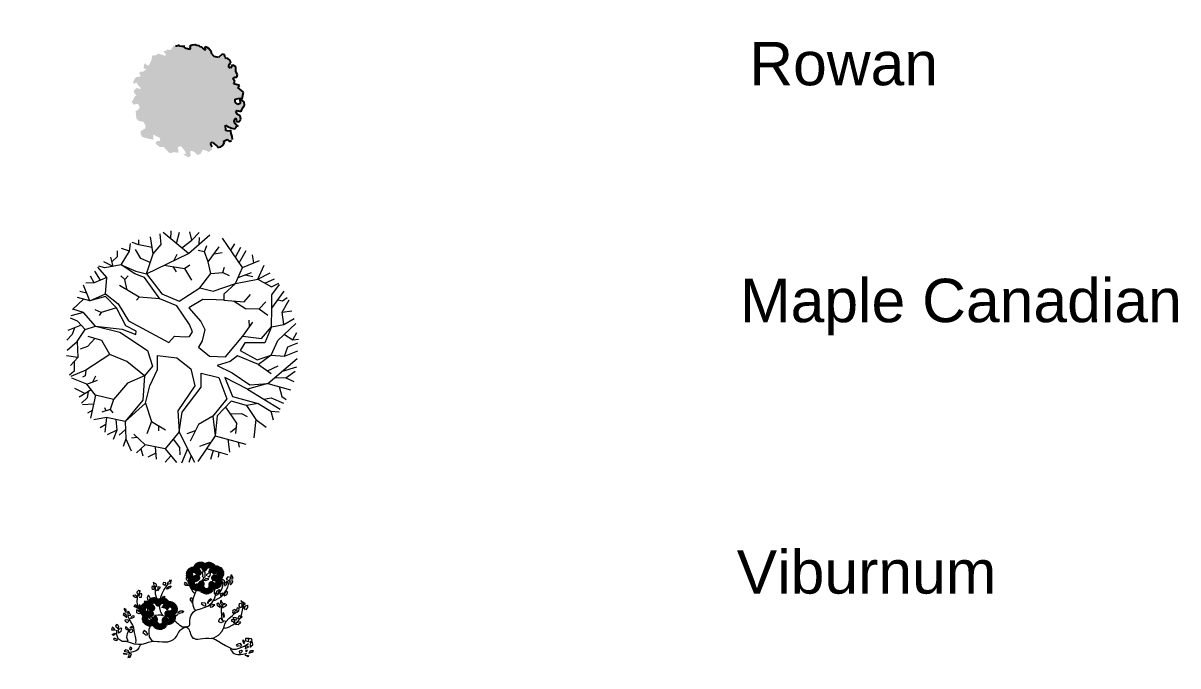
# Model space of a CAD drawing. Header units: millimetres. Extents: x 5637 to 6048, y 3385 to 3927.
# Drawn here: x 5947.8 to 5982.37, y 3822.4 to 3841.64 of the extents above; entities that cross this region are included whole.
import ezdxf
from ezdxf.enums import TextEntityAlignment as Align

# ---------------------------------------------------------------- set-up
doc = ezdxf.new("R2010")
doc.units = ezdxf.units.MM
doc.layers.add('legend', color=7, linetype='Continuous', lineweight=13)
doc.layers.add('trees new', color=7, linetype='Continuous', lineweight=20)
doc.layers.add('plants1', color=7, linetype='Continuous', true_color=0x89ee5d)
doc.styles.get("Standard").update_dxf_attribs({"font": 'arial.ttf'})

# ---------------------------------------------------------------- blocks, each defined once
blk = doc.blocks.new('695')
at = {"layer": 'plants1'}
h = blk.add_hatch(color=256, dxfattribs=at)
h.set_gradient(color1=(75, 160, 114), color2=(211, 49, 119), rotation=225, name='INVHEMISPHERICAL')
h.paths.add_polyline_path([(2594.806, 4785.635), (2594.839, 4785.591), (2594.883, 4785.547), (2594.949, 4785.569), (2594.96, 4785.668), (2594.894, 4785.745), (2594.806, 4785.745), (2594.718, 4785.8), (2594.751, 4785.855), (2594.85, 4785.877), (2594.861, 4785.932), (2594.85, 4786.02), (2594.861, 4786.097), (2594.806, 4786.174), (2594.729, 4786.185), (2594.652, 4786.185), (2594.729, 4786.075), (2594.674, 4786.02), (2594.575, 4786.042), (2594.531, 4786.119), (2594.641, 4786.218), (2594.707, 4786.229), (2594.651, 4786.419), (2594.435, 4786.463), (2594.457, 4786.54), (2594.282, 4786.513), (2594.271, 4786.59), (2594.19, 4786.625), (2594.212, 4786.702), (2594.267, 4786.724), (2594.256, 4786.801), (2594.157, 4786.867), (2594.124, 4786.933), (2594.091, 4786.988), (2593.992, 4786.988), (2593.981, 4786.966), (2593.97, 4786.878), (2593.915, 4786.878), (2593.904, 4786.9), (2593.882, 4786.966), (2593.915, 4787.01), (2593.86, 4787.076), (2593.761, 4787.098), (2593.728, 4787.076), (2593.684, 4787.087), (2593.629, 4787.142), (2593.552, 4787.131), (2593.508, 4786.988), (2593.376, 4786.955), (2593.266, 4786.999), (2593.244, 4787.032), (2593.124, 4787.098), (2593.069, 4787.098), (2593.003, 4787.087), (2593.003, 4787.076), (2593.047, 4787.01), (2593.058, 4786.999), (2592.959, 4787.021), (2592.926, 4787.032), (2592.871, 4787.021), (2592.816, 4787.032), (2592.794, 4787.01), (2592.739, 4786.999), (2592.717, 4786.999), (2592.706, 4786.999), (2592.64, 4786.955), (2592.618, 4786.933), (2592.585, 4786.878), (2592.64, 4786.834), (2592.64, 4786.801), (2592.53, 4786.779), (2592.453, 4786.79), (2592.464, 4786.812), (2592.387, 4786.768), (2592.31, 4786.746), (2592.277, 4786.768), (2592.277, 4786.735), (2592.233, 4786.702), (2592.211, 4786.691), (2592.145, 4786.658), (2592.145, 4786.603), (2592.145, 4786.559), (2592.134, 4786.526), (2592.101, 4786.504), (2592.046, 4786.493), (2592.002, 4786.416), (2591.958, 4786.383), (2592.057, 4786.35), (2592.079, 4786.328), (2592.068, 4786.284), (2592.013, 4786.284), (2591.947, 4786.273), (2591.837, 4786.24), (2591.837, 4786.229), (2591.826, 4786.174), (2591.738, 4786.13), (2591.727, 4786.108), (2591.76, 4786.009), (2591.771, 4785.943), (2591.771, 4785.811), (2591.771, 4785.8), (2591.705, 4785.789), (2591.639, 4785.822), (2591.639, 4785.756), (2591.65, 4785.723), (2591.672, 4785.657), (2591.76, 4785.679), (2591.727, 4785.591), (2591.683, 4785.547), (2591.639, 4785.536), (2591.628, 4785.481), (2591.65, 4785.437), (2591.672, 4785.459), (2591.705, 4785.404), (2591.65, 4785.349), (2591.617, 4785.338), (2591.584, 4785.272), (2591.595, 4785.129), (2591.65, 4785.118), (2591.672, 4785.184), (2591.782, 4785.129), (2591.892, 4785.096), (2591.848, 4785.053), (2591.76, 4785.042), (2591.727, 4784.932), (2591.727, 4784.921), (2591.782, 4784.866), (2591.859, 4784.844), (2591.837, 4784.8), (2591.837, 4784.668), (2591.826, 4784.602), (2591.914, 4784.558), (2591.991, 4784.613), (2592.024, 4784.646), (2592.123, 4784.569), (2592.101, 4784.448), (2592.057, 4784.426), (2592.156, 4784.272), (2592.189, 4784.228), (2592.288, 4784.195), (2592.42, 4784.239), (2592.508, 4784.184), (2592.563, 4784.096), (2592.475, 4783.953), (2592.508, 4783.887), (2592.596, 4783.821), (2592.794, 4783.865), (2592.937, 4783.909), (2592.859, 4784.03), (2592.86, 4784.041), (2593.091, 4784.041), (2593.124, 4783.964), (2593.058, 4783.931), (2593.025, 4783.854), (2593.08, 4783.821), (2593.168, 4783.81), (2593.201, 4783.799), (2593.277, 4783.843), (2593.299, 4783.865), (2593.376, 4783.832), (2593.442, 4783.81), (2593.541, 4783.777), (2593.596, 4783.81), (2593.651, 4783.865), (2593.684, 4783.876), (2593.761, 4783.898), (2593.772, 4783.92), (2593.739, 4783.986), (2593.684, 4784.03), (2593.706, 4784.074), (2593.75, 4784.118), (2593.849, 4784.085), (2593.926, 4784.041), (2593.992, 4783.997), (2593.926, 4783.942), (2594.091, 4783.92), (2594.146, 4783.997), (2594.124, 4784.041), (2594.058, 4784.107), (2594.124, 4784.151), (2594.212, 4784.151), (2594.311, 4784.118), (2594.377, 4784.184), (2594.377, 4784.305), (2594.388, 4784.338), (2594.531, 4784.36), (2594.542, 4784.327), (2594.597, 4784.404), (2594.619, 4784.459), (2594.586, 4784.536), (2594.498, 4784.602), (2594.52, 4784.657), (2594.707, 4784.624), (2594.751, 4784.602), (2594.817, 4784.657), (2594.861, 4784.734), (2594.85, 4784.833), (2594.806, 4784.833), (2594.883, 4784.943), (2594.971, 4784.921), (2595.015, 4784.976), (2595.026, 4785.02), (2594.971, 4785.085), (2594.905, 4785.162), (2594.861, 4785.217), (2594.85, 4785.239), (2594.839, 4785.206), (2594.751, 4785.162), (2594.718, 4785.162), (2594.641, 4785.294), (2594.707, 4785.294), (2594.85, 4785.305), (2594.938, 4785.327), (2594.949, 4785.371), (2594.949, 4785.437), (2594.982, 4785.448), (2594.894, 4785.47), (2594.872, 4785.47), (2594.806, 4785.536), (2594.795, 4785.569)])
at = {"layer": 'plants1', "color": 3, "linetype": 'Continuous'}
for p, q in [((2592.618, 4786.933), (2592.585, 4786.878)), ((2592.585, 4786.878), (2592.64, 4786.834)), ((2592.64, 4786.955), (2592.618, 4786.933)), ((2592.706, 4786.999), (2592.64, 4786.955)), ((2592.717, 4786.999), (2592.706, 4786.999)), ((2592.739, 4786.999), (2592.717, 4786.999)), ((2592.794, 4787.01), (2592.739, 4786.999)), ((2592.816, 4787.032), (2592.794, 4787.01)), ((2592.871, 4787.021), (2592.816, 4787.032)), ((2592.816, 4787.032), (2592.816, 4787.032)), ((2592.926, 4787.032), (2592.871, 4787.021)), ((2592.959, 4787.021), (2592.926, 4787.032)), ((2593.058, 4786.999), (2592.959, 4787.021)), ((2593.069, 4787.098), (2593.003, 4787.087)), ((2593.003, 4787.087), (2593.003, 4787.087)), ((2593.003, 4787.087), (2593.003, 4787.076)), ((2593.003, 4787.076), (2593.047, 4787.01)), ((2593.047, 4787.01), (2593.058, 4786.999)), ((2593.124, 4787.098), (2593.069, 4787.098)), ((2593.244, 4787.032), (2593.124, 4787.098)), ((2593.266, 4786.999), (2593.244, 4787.032)), ((2593.376, 4786.955), (2593.266, 4786.999)), ((2593.508, 4786.988), (2593.376, 4786.955)), ((2593.552, 4787.131), (2593.508, 4786.988)), ((2593.629, 4787.142), (2593.552, 4787.131)), ((2593.684, 4787.087), (2593.629, 4787.142)), ((2593.728, 4787.076), (2593.684, 4787.087)), ((2593.761, 4787.098), (2593.728, 4787.076)), ((2593.86, 4787.076), (2593.761, 4787.098)), ((2593.915, 4787.01), (2593.86, 4787.076)), ((2593.882, 4786.966), (2593.915, 4787.01)), ((2593.904, 4786.9), (2593.882, 4786.966)), ((2593.915, 4786.878), (2593.904, 4786.9)), ((2593.97, 4786.878), (2593.915, 4786.878)), ((2593.981, 4786.966), (2593.97, 4786.878)), ((2593.992, 4786.988), (2593.981, 4786.966)), ((2594.091, 4786.988), (2593.992, 4786.988)), ((2594.124, 4786.933), (2594.091, 4786.988)), ((2594.157, 4786.867), (2594.124, 4786.933)), ((2592.233, 4786.702), (2592.211, 4786.691)), ((2592.277, 4786.735), (2592.233, 4786.702)), ((2592.31, 4786.746), (2592.277, 4786.768)), ((2592.277, 4786.768), (2592.277, 4786.735)), ((2592.387, 4786.768), (2592.31, 4786.746)), ((2592.464, 4786.812), (2592.387, 4786.768)), ((2592.453, 4786.79), (2592.464, 4786.812)), ((2592.53, 4786.779), (2592.453, 4786.79)), ((2592.64, 4786.801), (2592.53, 4786.779)), ((2592.64, 4786.834), (2592.64, 4786.801)), ((2594.256, 4786.801), (2594.157, 4786.867)), ((2594.19, 4786.625), (2594.212, 4786.702)), ((2594.267, 4786.592), (2594.19, 4786.625)), ((2594.212, 4786.702), (2594.267, 4786.724)), ((2594.267, 4786.724), (2594.256, 4786.801)), ((2594.282, 4786.513), (2594.271, 4786.59)), ((2594.457, 4786.54), (2594.282, 4786.513)), ((2594.435, 4786.463), (2594.457, 4786.54)), ((2594.651, 4786.419), (2594.435, 4786.463)), ((2594.531, 4786.119), (2594.641, 4786.218)), ((2594.641, 4786.218), (2594.707, 4786.229)), ((2594.707, 4786.229), (2594.651, 4786.419)), ((2594.652, 4786.185), (2594.729, 4786.075)), ((2594.729, 4786.185), (2594.652, 4786.185)), ((2594.806, 4786.174), (2594.729, 4786.185)), ((2594.575, 4786.042), (2594.531, 4786.119)), ((2594.674, 4786.02), (2594.575, 4786.042)), ((2594.729, 4786.075), (2594.674, 4786.02)), ((2594.718, 4785.8), (2594.751, 4785.855)), ((2594.751, 4785.855), (2594.85, 4785.877)), ((2594.861, 4786.097), (2594.806, 4786.174)), ((2594.85, 4786.02), (2594.861, 4786.097)), ((2594.861, 4785.932), (2594.85, 4786.02)), ((2594.85, 4785.877), (2594.861, 4785.932)), ((2594.806, 4785.745), (2594.718, 4785.8)), ((2594.795, 4785.569), (2594.806, 4785.635)), ((2594.806, 4785.536), (2594.795, 4785.569)), ((2594.894, 4785.745), (2594.806, 4785.745)), ((2594.806, 4785.635), (2594.839, 4785.591)), ((2594.872, 4785.47), (2594.806, 4785.536)), ((2594.839, 4785.591), (2594.883, 4785.547)), ((2594.883, 4785.547), (2594.949, 4785.569)), ((2594.96, 4785.668), (2594.894, 4785.745)), ((2594.949, 4785.569), (2594.96, 4785.668)), ((2594.718, 4785.162), (2594.641, 4785.294)), ((2594.641, 4785.294), (2594.707, 4785.294)), ((2594.707, 4785.294), (2594.85, 4785.305)), ((2594.751, 4785.162), (2594.718, 4785.162)), ((2594.839, 4785.206), (2594.751, 4785.162)), ((2594.85, 4785.239), (2594.839, 4785.206)), ((2594.85, 4785.305), (2594.938, 4785.327)), ((2594.861, 4785.217), (2594.85, 4785.239)), ((2594.905, 4785.162), (2594.861, 4785.217)), ((2594.894, 4785.47), (2594.872, 4785.47)), ((2594.982, 4785.448), (2594.894, 4785.47)), ((2594.971, 4785.085), (2594.905, 4785.162)), ((2594.938, 4785.327), (2594.949, 4785.371)), ((2594.949, 4785.437), (2594.982, 4785.448)), ((2594.949, 4785.371), (2594.949, 4785.437)), ((2594.806, 4784.833), (2594.883, 4784.943)), ((2594.85, 4784.833), (2594.806, 4784.833)), ((2594.861, 4784.734), (2594.85, 4784.833)), ((2594.883, 4784.943), (2594.971, 4784.921)), ((2595.026, 4785.02), (2594.971, 4785.085)), ((2594.971, 4784.921), (2595.015, 4784.976)), ((2594.498, 4784.602), (2594.52, 4784.657)), ((2594.586, 4784.536), (2594.498, 4784.602)), ((2594.52, 4784.657), (2594.707, 4784.624)), ((2594.707, 4784.624), (2594.751, 4784.602)), ((2594.751, 4784.602), (2594.817, 4784.657)), ((2594.817, 4784.657), (2594.861, 4784.734))]:
    blk.add_line(p, q, dxfattribs=at)
blk = doc.blocks.new('SYMBOL_Tree_5_2D')
at = {"color": 0, "linetype": 'ByBlock'}
for points in [[(-35.29, 77.04), (-34.06, 83.76)], [(9.48, 72.13), (2.85, 51.55), (6.82, 38.24), (8.16, 24.04), (13.67, 14.41), (-0.25, 8.52), (-14.17, 10.17), (-23.69, 20.13), (-22.14, 43.83), (-31.42, 57.6), (-28.77, 74.69), (-13.51, 80.08), (-10.87, 88.89)], [(-21.14, 77.39), (-26.77, 85.31)], [(-23.95, 81.35), (-20.14, 87.24)], [(-12.19, 84.49), (-16.38, 88.36)], [(1.96, 83.66), (-6.45, 89.48)], [(77.11, 46.85), (73.78, 37.12), (73.14, 25.72), (67.38, 19.24), (48.37, 13.75), (22.49, 15.23), (12.81, 23.81), (14.33, 33.54), (5.72, 50.66), (9.48, 72.13), (1.96, 83.66), (0.85, 89.91)], [(5.96, 77.54), (7.93, 83.86)], [(9.48, 72.13), (23.61, 76.93), (31.1, 83.43)], [(16.36, 74.47), (11.46, 81.2), (10.37, 89.02)], [(11.46, 81.2), (16.32, 88.36)], [(23.61, 76.93), (18.75, 87.45)], [(21.27, 82), (23.84, 86.43)], [(39.94, 66.21), (34.2, 83.66)], [(-48.89, 69), (-49.99, 74.59)], [(-31.42, 57.6), (-43.81, 65.88), (-45.34, 77.84)], [(-28.77, 74.69), (-41.81, 79.39)], [(-30.27, 65.02), (-37.82, 68.12), (-40.92, 73.02)], [(-13.51, 80.08), (-1.57, 77.16)], [(-5.16, 78.04), (-1.57, 80.74)], [(24.27, 69.89), (28.89, 75.02)], [(36.16, 77.7), (38.19, 81.43)], [(37.7, 73.01), (44.82, 77.72)], [(46.31, 66.57), (44.59, 71.24), (46.16, 76.93)], [(45.03, 64.08), (50.13, 74.03)], [(-61.89, 56.67), (-63.47, 63.85)], [(-31.42, 57.6), (-25.45, 43.07), (-28.55, 18.68), (-22.78, 9.05), (-36.5, 5.04), (-50.44, 16.34), (-48, 33.67), (-57.3, 45.96), (-55.73, 70.22)], [(-43.81, 65.88), (-53.97, 72.13)], [(-14.84, 61.74), (-17.06, 65.19)], [(2.85, 51.55), (-8.43, 61.74), (-10.2, 71.9)], [(14.33, 33.54), (23.15, 45.18), (26.05, 61.94), (39.94, 66.21), (50.13, 61.94), (62.73, 64.08)], [(26.05, 61.94), (24.27, 69.89), (21.17, 71.14)], [(26.58, 72.46), (28.48, 70.91)], [(47.68, 69.25), (56.53, 69.89)], [(-56.51, 58.09), (-73.2, 53.69)], [(-66.35, 55.5), (-67.9, 59.27)], [(-56.89, 52.39), (-50.88, 59.5)], [(-48, 33.67), (-41.6, 44.95), (-42.47, 59.61)], [(-41.94, 50.63), (-37.39, 55.82)], [(-8.43, 61.74), (-21.26, 61.74)], [(14.33, 33.54), (31.99, 30.75), (46.37, 32.88), (56.53, 53), (64.07, 63.29)], [(50.13, 61.94), (44.59, 55.01)], [(47.03, 58.06), (47.49, 52.9)], [(56.53, 53), (54.78, 57.04), (55.87, 59.17)], [(67.81, 51.73), (63.84, 58.39), (65.37, 62.86)], [(73.78, 37.12), (66.92, 47.54), (68.7, 55.92)], [(-57.3, 45.96), (-81.38, 39.36)], [(-67.25, 43.23), (-73.64, 51.35)], [(-73.64, 7.05), (-66.57, 12.99), (-54.41, 16.22), (-50.65, 31.76), (-57.3, 45.96)], [(66.92, 47.54), (75.35, 50.89)], [(-75.46, 40.98), (-78.06, 44.19)], [(-52.89, 22.47), (-66.78, 28.87), (-70.11, 36.46)], [(-68.42, 32.62), (-66.35, 37.58)], [(62.85, 27.85), (64.71, 36.23), (68.49, 41.04)], [(80.91, 28.86), (79.77, 34.33), (81.3, 40.15)], [(-66.57, 12.99), (-78.28, 18.81), (-84.25, 31.99)], [(46.37, 32.88), (57.44, 26.4), (68.26, 29.3)], [(77.45, 24.38), (84.37, 33.34)], [(-78.28, 18.81), (-88.47, 19.7)], [(-58.76, 25.18), (-66.35, 20.36), (-71.43, 20.13)], [(67.38, 19.24), (48.15, 10.63), (36.64, 8.95), (37.73, 6.59), (47.03, 7.17), (60.52, -1.41), (72.46, -4.66), (81.3, 4.48), (91.03, 7.05)], [(67.38, 19.24), (81.07, 14.87), (89.48, 16.78)], [(73.14, 25.72), (81.75, 23.05), (87.49, 23.71)], [(81.07, 14.87), (88.16, 22.16)], [(-72.09, -10.48), (-60.6, 1.48), (-40.69, 2.58), (-53.31, 12.53), (-73.64, 7.05), (-85.35, 7.17), (-91.09, 4.15)], [(-85.35, 7.17), (-90.22, 12.08)], [(60.52, -1.41), (69.13, 7.83), (69.13, 10.53)], [(86.16, 5.76), (89.7, 17.11)], [(-60.6, 1.48), (-90.68, 2.02)], [(-75.64, 1.75), (-80.04, -2.1), (-90.68, -3.45)], [(81.3, 4.48), (73.55, -6.67), (60.95, -4.77), (47.26, 2.58), (11.24, 1.25), (9.91, -5.22), (2.39, -9.14), (-0.25, -11.14), (-0.68, -15.41), (4.4, -19.09), (20.3, -26.82), (34.66, -24.68), (53.66, -33.19), (61.63, -31.62), (74.44, -32.4), (84.19, -24), (89.02, -22.68)], [(69.13, 7.83), (74.23, 8.39)], [(81.3, 4.48), (91.92, -3.65)], [(86.61, 0.42), (91.92, 2.12)], [(-81.04, -12.77), (-86.9, -7.23), (-91.09, -6.8)], [(-63.02, -30.93), (-58.17, -19.53), (-40.49, -17.09), (-37.82, -10.25), (-30.55, -2.43), (-43.81, -3.55), (-60.38, -2.33), (-72.09, -10.48), (-90, -15.05)], [(-10.45, -65.19), (-6.88, -53.41), (-9.09, -49.4), (-3.78, -46.6), (5.27, -41.57), (11.46, -30.17), (-2.23, -25.7), (-7.99, -21.99), (-10.64, -13.28), (-10.87, -7.46), (-21.92, -5.68), (-32.97, -11.7), (-36.27, -32.51), (-49.99, -38.55), (-52.2, -50.19), (-53.97, -36.75), (-40.49, -28.82), (-40.26, -21.66), (-55.52, -22.12), (-63.02, -30.93), (-72.54, -35.43), (-79.4, -44.47)], [(73.55, -6.67), (79.09, -18.31), (89.25, -21.56)], [(79.09, -18.31), (85.49, -9.59), (91.23, -6.01)], [(-74.47, -17.29), (-82.04, -21.46), (-89.11, -22.12)], [(-72.09, -10.48), (-82.04, -38.88)], [(34.66, -24.68), (49.24, -17.75), (49.9, -14.62)], [(49.24, -17.75), (67.38, -17.65)], [(60.28, -17.69), (66.05, -24), (65.37, -27.7)], [(82.29, -13.95), (89.7, -17.65)], [(85.49, -9.59), (90.59, -12.49)], [(-82.04, -21.46), (-85.8, -29.81)], [(-77.07, -24.68), (-85.14, -33.19)], [(-66.99, -18.81), (-72.09, -26.46)], [(-58.17, -19.53), (-70.33, -18.53)], [(66.05, -24), (70.25, -24.91)], [(-72.54, -35.43), (-71.2, -43.25), (-76.28, -49.96)], [(-63.02, -30.93), (-61.93, -43.58), (-67.23, -62.05)], [(-36.27, -32.51), (-37.61, -45.92)], [(74.44, -32.4), (62.07, -34.08), (53.66, -36.55), (35.32, -28.92), (20.74, -30.93), (11.9, -48.28), (1.53, -51.18), (-10.45, -65.19)], [(74.44, -32.4), (74.23, -45.16), (76.44, -50.62)], [(79.32, -28.2), (87.27, -27.58)], [(79.32, -28.2), (84.6, -33.52)], [(81.96, -30.86), (80.18, -36.65), (82.62, -40.46)], [(-37.16, -41.43), (-34.29, -45.92)], [(53.66, -36.55), (33.31, -66.83), (26.27, -87.96)], [(53.66, -36.55), (57.21, -52.65), (65.83, -63.17)], [(55.67, -45.63), (63.62, -44.7), (70.7, -48.51)], [(74.23, -45.16), (80.86, -43.68)], [(-63.85, -50.27), (-71.86, -49.96), (-75.19, -52.65)], [(-71.86, -49.96), (-71.43, -56.44)], [(-52.2, -50.19), (-59.51, -56.89), (-64.14, -64.95)], [(-52.2, -50.19), (-44.91, -62.94), (-46.45, -79.48)], [(-16.02, -52.74), (-27.2, -52.29), (-36.5, -57.65)], [(-9.09, -49.4), (-23.69, -56.44)], [(11.9, -48.28), (10.14, -62.25), (16.77, -69.19), (15.22, -83.62)], [(30.01, -55.22), (20.74, -49.96)], [(45.06, -49.34), (30.01, -55.22), (27.8, -59.81)], [(38.82, -51.77), (34.43, -49.63)], [(57.21, -52.65), (55.44, -62.25), (60.29, -69.09)], [(60.44, -56.59), (70.47, -52.88), (75.76, -51.96)], [(70.47, -52.88), (72.46, -56.54)], [(-59.51, -56.89), (-53.52, -64.39), (-53.31, -75.46)], [(-38.28, -64.95), (-36.5, -57.65), (-45.11, -56.66)], [(-44.91, -62.94), (-39.6, -72.11), (-40.69, -82.17)], [(-23.69, -56.44), (-24.99, -63.83)], [(10.14, -62.25), (2.39, -67.64), (-2.89, -68.3)], [(40.45, -56.2), (40.83, -62.05)], [(-53.52, -64.39), (-59.51, -69.29)], [(-45.68, -71.21), (-49.33, -72.21), (-51.1, -76.35)], [(-10.45, -65.19), (-23.9, -77.01), (-29.64, -86.41)], [(-9.83, -70.54), (-17.06, -79.15)], [(-10.45, -65.19), (-8.88, -78.82), (16.54, -90.88)], [(2.39, -67.64), (3.51, -72.11)], [(16.77, -69.19), (23.15, -74.34), (27.8, -72.77)], [(33.31, -66.83), (58.74, -70.99)], [(40.14, -67.95), (36.21, -77.24), (34.43, -85.39)], [(45.4, -68.81), (47.92, -77.9)], [(50.98, -69.72), (54.12, -75.23)], [(-23.9, -77.01), (-36.27, -77.47), (-39.82, -82.73)], [(-30.08, -77.24), (-34.97, -83.95)], [(-23.9, -77.01), (-22.58, -89.08)], [(-13.55, -74.97), (-19.48, -77.01)], [(-8.88, -78.82), (-17.5, -90.32)], [(-4.62, -80.84), (-4.46, -91.9)], [(15.93, -76.99), (11.03, -81.05)], [(23.15, -74.34), (24.06, -79.81)], [(29.79, -77.39), (32.22, -82.17)], [(36.21, -77.24), (41.06, -82.17)], [(-14.7, -86.59), (-10.43, -91.54)], [(0.08, -83.07), (0.41, -92.13)], [(6.02, -85.89), (5.72, -91.9)]]:
    blk.add_lwpolyline(points, dxfattribs=at)
blk = doc.blocks.new('F1')
at = {"color": 92, "linetype": 'Continuous'}
for p, q in [((0.2958, -0.0077), (0.2984, 0.0018)), ((0.2984, 0.0018), (0.3104, -0.003)), ((1.0756, 0.009), (1.0733, -0.0005)), ((1.0771, 0.0451), (1.0736, 0.0333)), ((1.0758, 0.0326), (1.0908, 0.0362)), ((1.0816, 0.0562), (1.0771, 0.0451)), ((1.0901, 0.0012), (1.0771, 0.0072)), ((1.0966, 0.0606), (1.0816, 0.0562)), ((1.0861, -0.0088), (1.0901, 0.0012)), ((1.0899, 0.048), (1.0966, 0.0606)), ((1.0908, 0.0362), (1.0899, 0.048)), ((1.0923, 0.025), (1.0969, 0.0134)), ((1.0969, 0.0134), (1.1136, 0.0111)), ((1.1136, 0.021), (1.0976, 0.026)), ((1.1134, 0.0339), (1.1003, 0.0372)), ((1.1016, 0.0366), (1.1071, 0.0411)), ((1.1071, 0.0411), (1.1274, 0.0409)), ((1.1228, 0.0333), (1.1134, 0.0339)), ((1.1234, 0.02), (1.1136, 0.021)), ((1.1136, 0.0111), (1.1234, 0.02)), ((1.1274, 0.0409), (1.1228, 0.0333)), ((0.2678, -0.0425), (0.2719, -0.0276)), ((0.2844, -0.0421), (0.2678, -0.0425)), ((0.2719, -0.0276), (0.2826, -0.0278)), ((0.2904, -0.0636), (0.2731, -0.0792)), ((0.2826, -0.0278), (0.2878, -0.0224)), ((0.2936, -0.0212), (0.2844, -0.0421)), ((0.2903, -0.0781), (0.2891, -0.0672)), ((0.3118, -0.0088), (0.2958, -0.0077)), ((0.3211, -0.0529), (0.3004, -0.0626)), ((0.3004, -0.0626), (0.3151, -0.0721)), ((0.3138, -0.0299), (0.3043, -0.0404)), ((0.3043, -0.0404), (0.3156, -0.0409)), ((0.3104, -0.003), (0.3188, -0.0071)), ((0.3188, -0.0071), (0.3148, -0.0102)), ((0.3151, -0.0721), (0.321, -0.0645)), ((0.3156, -0.0409), (0.3171, -0.0326)), ((0.321, -0.0645), (0.3191, -0.0539)), ((0.3498, -0.0187), (0.3388, -0.0326)), ((0.3388, -0.0326), (0.344, -0.0365)), ((0.344, -0.0365), (0.3595, -0.0313)), ((0.357, -0.0651), (0.3455, -0.0711)), ((0.3455, -0.0711), (0.3551, -0.0835)), ((0.3568, -0.0187), (0.3463, -0.0224)), ((0.3595, -0.0313), (0.3568, -0.0187)), ((0.3758, -0.0649), (0.3596, -0.069)), ((0.3663, -0.0796), (0.3828, -0.0721)), ((0.3828, -0.0721), (0.3758, -0.0649)), ((0.9311, -0.0574), (0.9423, -0.0601)), ((0.9423, -0.0601), (0.9618, -0.0856)), ((1.0482, -0.0369), (1.0488, -0.0402)), ((1.0733, -0.0005), (1.0739, -0.0036)), ((1.0739, -0.0036), (1.0861, -0.0088)), ((1.17, -0.052), (1.1898, -0.0597)), ((1.1796, -0.0467), (1.1721, -0.0508)), ((1.1956, -0.051), (1.1796, -0.0467)), ((1.1898, -0.0597), (1.1968, -0.0593)), ((1.2, -0.0541), (1.1956, -0.051)), ((1.1968, -0.0593), (1.2, -0.0541)), ((0.2731, -0.0792), (0.2748, -0.0972)), ((0.2748, -0.0972), (0.2898, -0.0924)), ((0.2968, -0.0966), (0.2781, -0.1073)), ((0.2781, -0.1073), (0.2829, -0.1187)), ((0.2829, -0.1187), (0.2996, -0.121)), ((0.2898, -0.0924), (0.2903, -0.0781)), ((0.3021, -0.1009), (0.2993, -0.0986)), ((0.2996, -0.121), (0.3241, -0.1177)), ((0.3044, -0.1108), (0.2998, -0.1183)), ((0.324, -0.1036), (0.3021, -0.1009)), ((0.3033, -0.1032), (0.3044, -0.1108)), ((0.3241, -0.1177), (0.324, -0.1036)), ((0.3321, -0.0823), (0.326, -0.0939)), ((0.326, -0.0939), (0.3331, -0.1036)), ((0.3331, -0.1036), (0.3398, -0.1081)), ((0.3425, -0.0984), (0.334, -0.0872)), ((0.3398, -0.1081), (0.3425, -0.0984)), ((0.3551, -0.0835), (0.3663, -0.0796)), ((0.9666, -0.1371), (0.959, -0.1645)), ((0.9618, -0.0856), (0.9662, -0.1123)), ((0.9662, -0.1123), (0.9666, -0.1371)), ((0.9726, -0.1003), (0.9854, -0.1179)), ((0.9896, -0.0986), (0.9766, -0.0999)), ((0.9854, -0.1179), (1.0008, -0.1268)), ((0.9974, -0.1036), (0.9896, -0.0986)), ((1.0073, -0.1127), (0.9974, -0.1036)), ((1.0008, -0.1268), (1.0073, -0.1127)), ((1.0816, -0.1092), (1.0738, -0.1191)), ((1.0738, -0.1191), (1.0799, -0.1274)), ((1.0748, -0.145), (1.0778, -0.1373)), ((1.0868, -0.1479), (1.0748, -0.145)), ((1.0778, -0.1373), (1.0886, -0.1398)), ((1.0799, -0.1274), (1.0936, -0.1278)), ((1.0966, -0.1059), (1.0816, -0.1092)), ((1.0969, -0.1398), (1.0868, -0.1479)), ((1.0886, -0.1398), (1.0944, -0.1396)), ((1.0936, -0.1278), (1.0993, -0.1079)), ((1.1093, -0.121), (1.1064, -0.1307)), ((1.1064, -0.1307), (1.1178, -0.1396)), ((1.1241, -0.1317), (1.1119, -0.1241)), ((1.1178, -0.1396), (1.1261, -0.1413)), ((1.1261, -0.1413), (1.1241, -0.1317)), ((1.1531, -0.1117), (1.1498, -0.1289)), ((1.1498, -0.1289), (1.1566, -0.132)), ((1.1641, -0.1026), (1.1531, -0.1117)), ((1.1566, -0.132), (1.1706, -0.1206)), ((1.1713, -0.0995), (1.1641, -0.1026)), ((1.1748, -0.1133), (1.168, -0.1013)), ((1.171, -0.1272), (1.1698, -0.1388)), ((1.1698, -0.1388), (1.1741, -0.1487)), ((1.1706, -0.1206), (1.1748, -0.1133)), ((1.1795, -0.1301), (1.171, -0.1272)), ((1.1741, -0.1487), (1.1858, -0.1527)), ((1.1918, -0.1411), (1.1793, -0.1311)), ((1.1858, -0.1527), (1.1918, -0.1411)), ((1.189, -0.0963), (1.1961, -0.087)), ((1.201, -0.1179), (1.1908, -0.1156)), ((1.192, -0.1158), (1.1996, -0.1231)), ((1.211, -0.0856), (1.1926, -0.0963)), ((1.1961, -0.087), (1.2005, -0.08)), ((1.1996, -0.1231), (1.2145, -0.1338)), ((1.2005, -0.08), (1.211, -0.0856)), ((1.2173, -0.117), (1.201, -0.1179)), ((1.2145, -0.1338), (1.2173, -0.117)), ((0.3648, -0.2191), (0.3791, -0.2059)), ((0.372, -0.2291), (0.3648, -0.2191)), ((0.3878, -0.2202), (0.372, -0.2291)), ((0.3791, -0.2059), (0.3928, -0.2061)), ((0.3976, -0.2079), (0.3878, -0.2202)), ((0.3928, -0.2061), (0.3978, -0.205)), ((0.405, -0.217), (0.402, -0.2262)), ((0.402, -0.2262), (0.4045, -0.2353)), ((0.4158, -0.2249), (0.4093, -0.2175)), ((0.4253, -0.2282), (0.4158, -0.2249)), ((0.4263, -0.2357), (0.4253, -0.2282)), ((0.4778, -0.2202), (0.4843, -0.2162)), ((0.4912, -0.233), (0.482, -0.2253)), ((0.4843, -0.2162), (0.495, -0.2113)), ((0.495, -0.2113), (0.5087, -0.217)), ((0.5098, -0.2268), (0.5017, -0.2429)), ((0.5087, -0.217), (0.5098, -0.2268)), ((0.9224, -0.1628), (0.9116, -0.1827)), ((0.9116, -0.1827), (0.9216, -0.1862)), ((0.9216, -0.1862), (0.9322, -0.1812)), ((0.9261, -0.162), (0.9224, -0.1628)), ((0.9261, -0.1951), (0.9251, -0.198)), ((0.9251, -0.198), (0.9259, -0.2077)), ((0.9259, -0.2077), (0.9251, -0.2226)), ((0.9251, -0.2226), (0.9321, -0.2255)), ((0.9439, -0.1661), (0.9261, -0.162)), ((0.9292, -0.1953), (0.9261, -0.1951)), ((0.9359, -0.1968), (0.9292, -0.1953)), ((0.9321, -0.2255), (0.9414, -0.2156)), ((0.9322, -0.1812), (0.9406, -0.1783)), ((0.9414, -0.2156), (0.9402, -0.2042)), ((0.9411, -0.1775), (0.9439, -0.1661)), ((0.9476, -0.1953), (0.9521, -0.2055)), ((0.9556, -0.1978), (0.9482, -0.1941)), ((0.959, -0.1645), (0.9493, -0.1893)), ((0.9521, -0.2055), (0.9517, -0.2175)), ((0.9517, -0.2175), (0.9641, -0.2177)), ((0.9672, -0.2084), (0.9556, -0.1978)), ((0.9574, -0.185), (0.9782, -0.1711)), ((0.9769, -0.1841), (0.9599, -0.1841)), ((0.9641, -0.2177), (0.9756, -0.2164)), ((0.9756, -0.2164), (0.9672, -0.2084)), ((0.9782, -0.1711), (0.9769, -0.1841)), ((1.0828, -0.2042), (1.0701, -0.2115)), ((1.0701, -0.2115), (1.0743, -0.2187)), ((1.0743, -0.2187), (1.0869, -0.2164)), ((1.0951, -0.1992), (1.0828, -0.2042)), ((1.0869, -0.2164), (1.0928, -0.209)), ((1.0928, -0.209), (1.0956, -0.2001)), ((1.1063, -0.2195), (1.0958, -0.2212)), ((1.0958, -0.2212), (1.1004, -0.2282)), ((1.1004, -0.2282), (1.1106, -0.2421)), ((1.1129, -0.2202), (1.1063, -0.2195)), ((1.1073, -0.1854), (1.1106, -0.1754)), ((1.1211, -0.191), (1.1094, -0.187)), ((1.1106, -0.1754), (1.1158, -0.1696)), ((1.1154, -0.2351), (1.1156, -0.222)), ((1.1158, -0.1696), (1.1273, -0.1771)), ((1.1203, -0.2063), (1.1243, -0.2183)), ((1.1326, -0.2121), (1.1206, -0.2057)), ((1.1319, -0.1883), (1.1211, -0.191)), ((1.1243, -0.2183), (1.1431, -0.232)), ((1.1273, -0.1771), (1.1319, -0.1883)), ((1.1464, -0.2224), (1.1326, -0.2121)), ((1.1431, -0.232), (1.1464, -0.2224)), ((0.3721, -0.2483), (0.355, -0.2591)), ((0.355, -0.2591), (0.3643, -0.2655)), ((0.3643, -0.2655), (0.376, -0.2661)), ((0.3831, -0.2456), (0.3721, -0.2483)), ((0.376, -0.2661), (0.3811, -0.2591)), ((0.3806, -0.2986), (0.3793, -0.3125)), ((0.3918, -0.2905), (0.3806, -0.2986)), ((0.3811, -0.2591), (0.3855, -0.246)), ((0.3888, -0.297), (0.3901, -0.2881)), ((0.3975, -0.3028), (0.3888, -0.297)), ((0.3955, -0.2346), (0.3901, -0.2498)), ((0.3901, -0.2498), (0.4036, -0.2537)), ((0.3958, -0.3137), (0.3975, -0.3028)), ((0.4106, -0.2419), (0.3993, -0.2369)), ((0.4025, -0.3011), (0.4096, -0.2874)), ((0.4063, -0.3075), (0.4025, -0.3011)), ((0.4036, -0.2537), (0.4183, -0.251)), ((0.4045, -0.2353), (0.4168, -0.2373)), ((0.4203, -0.2999), (0.4063, -0.3075)), ((0.4096, -0.2874), (0.4146, -0.2819)), ((0.4183, -0.251), (0.4106, -0.2419)), ((0.413, -0.28), (0.418, -0.2787)), ((0.4168, -0.2373), (0.4263, -0.2357)), ((0.418, -0.2787), (0.4198, -0.2835)), ((0.4198, -0.2835), (0.4183, -0.2957)), ((0.4183, -0.2957), (0.4203, -0.2999)), ((0.4796, -0.2493), (0.473, -0.2551)), ((0.473, -0.2551), (0.476, -0.2698)), ((0.476, -0.2698), (0.4845, -0.281)), ((0.4823, -0.2585), (0.4805, -0.2504)), ((0.4863, -0.2719), (0.4823, -0.2585)), ((0.4845, -0.281), (0.4863, -0.2719)), ((0.4935, -0.2431), (0.4912, -0.233)), ((0.5017, -0.2429), (0.4935, -0.2431)), ((0.7484, -0.2686), (0.7564, -0.2607)), ((0.7494, -0.2746), (0.7484, -0.2686)), ((0.769, -0.2738), (0.7494, -0.2746)), ((0.7564, -0.2607), (0.7644, -0.2585)), ((0.7644, -0.2585), (0.7747, -0.2541)), ((0.7782, -0.2659), (0.769, -0.2738)), ((0.7739, -0.2529), (0.7789, -0.2568)), ((0.7789, -0.2568), (0.7782, -0.2659)), ((0.7904, -0.2669), (0.7877, -0.2765)), ((0.7877, -0.2765), (0.7994, -0.279)), ((0.7915, -0.2556), (0.7887, -0.2593)), ((0.7887, -0.2593), (0.7904, -0.2669)), ((0.7939, -0.2661), (0.7935, -0.2601)), ((0.8019, -0.2732), (0.7939, -0.2661)), ((0.7994, -0.279), (0.8019, -0.2732)), ((0.884, -0.2388), (0.8881, -0.2413)), ((0.9767, -0.304), (0.9662, -0.3146)), ((0.9889, -0.3065), (0.9934, -0.3189)), ((1.0176, -0.2388), (1.0335, -0.2498)), ((1.0241, -0.2382), (1.0401, -0.2346)), ((1.0326, -0.2756), (1.0408, -0.2951)), ((1.0429, -0.2756), (1.0376, -0.269)), ((1.0401, -0.2346), (1.0561, -0.2407)), ((1.0408, -0.2951), (1.0463, -0.2905)), ((1.0463, -0.2905), (1.0429, -0.2756)), ((1.0583, -0.2626), (1.0449, -0.2531)), ((1.0514, -0.2701), (1.0696, -0.2785)), ((1.0561, -0.2407), (1.0583, -0.2626)), ((1.0621, -0.2876), (1.0576, -0.2727)), ((1.0663, -0.2912), (1.0621, -0.2876)), ((1.0724, -0.2947), (1.0663, -0.2912)), ((1.0696, -0.2785), (1.0771, -0.2798)), ((1.0771, -0.2798), (1.0724, -0.2947)), ((1.1106, -0.2421), (1.1146, -0.2477)), ((1.1146, -0.2477), (1.1189, -0.2429)), ((1.1189, -0.2429), (1.1154, -0.2351)), ((1.1271, -0.2326), (1.1294, -0.2576)), ((1.1381, -0.2489), (1.1273, -0.2396)), ((1.1294, -0.2576), (1.1428, -0.2632)), ((1.1426, -0.2582), (1.1381, -0.2489)), ((1.1428, -0.2632), (1.1426, -0.2582)), ((0.3248, -0.3409), (0.3255, -0.3262)), ((0.336, -0.3363), (0.3248, -0.3409)), ((0.3255, -0.3262), (0.3305, -0.3162)), ((0.3305, -0.3162), (0.3351, -0.3096)), ((0.336, -0.3086), (0.3436, -0.3183)), ((0.3448, -0.3245), (0.336, -0.3363)), ((0.3533, -0.338), (0.3388, -0.3489)), ((0.3388, -0.3489), (0.3435, -0.351)), ((0.3435, -0.351), (0.3618, -0.3607)), ((0.3436, -0.3183), (0.3448, -0.3245)), ((0.3571, -0.356), (0.3518, -0.3429)), ((0.3556, -0.3394), (0.3533, -0.338)), ((0.3686, -0.3593), (0.3571, -0.356)), ((0.3616, -0.3303), (0.3626, -0.3235)), ((0.364, -0.3479), (0.3616, -0.3303)), ((0.3618, -0.3607), (0.3708, -0.3696)), ((0.373, -0.3502), (0.364, -0.3479)), ((0.3641, -0.3243), (0.3715, -0.3206)), ((0.3708, -0.3696), (0.3686, -0.3593)), ((0.3715, -0.3206), (0.38, -0.3317)), ((0.3796, -0.3489), (0.373, -0.3502)), ((0.3793, -0.3125), (0.3876, -0.3177)), ((0.38, -0.3317), (0.3796, -0.3489)), ((0.3876, -0.3177), (0.3958, -0.3137)), ((0.4763, -0.3208), (0.4636, -0.3328)), ((0.4636, -0.3328), (0.4785, -0.3417)), ((0.4897, -0.3113), (0.4763, -0.3208)), ((0.4785, -0.3417), (0.4805, -0.3346)), ((0.4805, -0.3346), (0.4905, -0.3293)), ((0.4895, -0.3328), (0.485, -0.339)), ((0.485, -0.339), (0.4963, -0.3483)), ((0.5005, -0.332), (0.4895, -0.3328)), ((0.4905, -0.3293), (0.4908, -0.3166)), ((0.4963, -0.3483), (0.5007, -0.3595)), ((0.5058, -0.3423), (0.4982, -0.3353)), ((0.5007, -0.3595), (0.5067, -0.3566)), ((0.5052, -0.3121), (0.5238, -0.322)), ((0.5067, -0.3566), (0.5058, -0.3423)), ((0.5067, -0.3212), (0.506, -0.3158)), ((0.5145, -0.3326), (0.5067, -0.3212)), ((0.5213, -0.3433), (0.5145, -0.3326)), ((0.5273, -0.3373), (0.5213, -0.3433)), ((0.5238, -0.322), (0.5273, -0.3373)), ((0.5587, -0.3133), (0.5433, -0.3274)), ((0.5433, -0.3274), (0.561, -0.3272)), ((0.5718, -0.31), (0.5587, -0.3133)), ((0.561, -0.3272), (0.5722, -0.3231)), ((0.568, -0.3593), (0.5877, -0.3425)), ((0.571, -0.3694), (0.568, -0.3593)), ((0.5853, -0.3566), (0.571, -0.3694)), ((0.5722, -0.3231), (0.574, -0.3125)), ((0.5892, -0.3425), (0.5853, -0.3566)), ((0.5867, -0.333), (0.5892, -0.3425)), ((0.5877, -0.3425), (0.5888, -0.3365)), ((0.6112, -0.3148), (0.6012, -0.3228)), ((0.6012, -0.3228), (0.6038, -0.3336)), ((0.6038, -0.3336), (0.6095, -0.3351)), ((0.6095, -0.3351), (0.6268, -0.3361)), ((0.6228, -0.3226), (0.6157, -0.3173)), ((0.6335, -0.3299), (0.6228, -0.3226)), ((0.6268, -0.3361), (0.6335, -0.3299)), ((0.6932, -0.3286), (0.6939, -0.34)), ((0.6939, -0.34), (0.6942, -0.3587)), ((0.6942, -0.3587), (0.7009, -0.3653)), ((0.6992, -0.3429), (0.6949, -0.3382)), ((0.7075, -0.346), (0.6992, -0.3429)), ((0.7009, -0.3653), (0.71, -0.3593)), ((0.71, -0.3593), (0.7075, -0.346)), ((0.8777, -0.3609), (0.8867, -0.3444)), ((0.8854, -0.3626), (0.8777, -0.3609)), ((0.8989, -0.3442), (0.8854, -0.3626)), ((0.8867, -0.3444), (0.8952, -0.3355)), ((0.8952, -0.3355), (0.9021, -0.3299)), ((0.8981, -0.3288), (0.9014, -0.3384)), ((0.9014, -0.3384), (0.8989, -0.3442)), ((0.9662, -0.3146), (0.9497, -0.3245)), ((0.9497, -0.3245), (0.9561, -0.3301)), ((0.9561, -0.3301), (0.9662, -0.3286)), ((0.9662, -0.3286), (0.9782, -0.3187)), ((0.9766, -0.3293), (0.9676, -0.3336)), ((0.9676, -0.3336), (0.9767, -0.3469)), ((0.9857, -0.3301), (0.9766, -0.3293)), ((0.9767, -0.3469), (0.9834, -0.356)), ((0.9782, -0.3187), (0.9799, -0.3094)), ((0.9834, -0.356), (0.9876, -0.3622)), ((0.9876, -0.3622), (0.9954, -0.346)), ((1.0103, -0.3115), (0.9879, -0.3084)), ((0.9919, -0.3355), (0.9901, -0.3297)), ((0.9954, -0.346), (0.9919, -0.3355)), ((0.9934, -0.3189), (1.0124, -0.3187)), ((1.0124, -0.3187), (1.0103, -0.3115)), ((1.0334, -0.346), (1.0313, -0.3694)), ((1.0313, -0.3694), (1.0411, -0.3682)), ((1.0473, -0.345), (1.0334, -0.346)), ((1.0411, -0.3682), (1.0464, -0.3649)), ((1.0441, -0.3895), (1.0489, -0.3831)), ((1.0464, -0.3649), (1.0508, -0.3578)), ((1.0478, -0.3763), (1.0504, -0.3701)), ((1.0489, -0.3831), (1.0478, -0.3763)), ((1.0479, -0.3659), (1.0571, -0.3653)), ((1.0508, -0.3578), (1.0514, -0.3506)), ((1.0641, -0.3798), (1.0546, -0.391)), ((1.0571, -0.3653), (1.0641, -0.3732)), ((1.0641, -0.3732), (1.0641, -0.3798)), ((1.0651, -0.3417), (1.0746, -0.3404)), ((1.0673, -0.352), (1.0663, -0.3452)), ((1.0751, -0.3589), (1.0673, -0.352)), ((1.0746, -0.3404), (1.0883, -0.3487)), ((1.0853, -0.3564), (1.0751, -0.3589)), ((1.0883, -0.3487), (1.0853, -0.3564)), ((0.4701, -0.4001), (0.4625, -0.416)), ((0.4625, -0.416), (0.4705, -0.4231)), ((0.4848, -0.3924), (0.4701, -0.4001)), ((0.4705, -0.4231), (0.4823, -0.4092)), ((0.4878, -0.4576), (0.4738, -0.4698)), ((0.4823, -0.4092), (0.4838, -0.3949)), ((0.5063, -0.3905), (0.4875, -0.4086)), ((0.4875, -0.4086), (0.4978, -0.4096)), ((0.4978, -0.4096), (0.5112, -0.4009)), ((0.5112, -0.4009), (0.5062, -0.3893)), ((0.512, -0.4247), (0.5225, -0.4154)), ((0.5202, -0.4328), (0.512, -0.4247)), ((0.5348, -0.4202), (0.5202, -0.4328)), ((0.5225, -0.4154), (0.5273, -0.4073)), ((0.5283, -0.4073), (0.542, -0.4015)), ((0.5368, -0.4119), (0.5348, -0.4202)), ((0.542, -0.4015), (0.5368, -0.4119)), ((0.6443, -0.4214), (0.6235, -0.434)), ((0.6235, -0.434), (0.6322, -0.4415)), ((0.6322, -0.4415), (0.646, -0.4371)), ((0.6622, -0.4144), (0.6443, -0.4214)), ((0.646, -0.4371), (0.6557, -0.427)), ((0.6719, -0.4309), (0.6525, -0.4622)), ((0.6525, -0.4622), (0.6687, -0.4578)), ((0.6557, -0.427), (0.6639, -0.415)), ((0.6687, -0.4578), (0.6765, -0.4576)), ((0.6815, -0.4458), (0.6704, -0.4394)), ((0.6765, -0.4576), (0.6815, -0.4458)), ((0.7162, -0.458), (0.704, -0.4676)), ((0.711, -0.4742), (0.7207, -0.4603)), ((0.724, -0.4458), (0.744, -0.444)), ((0.7344, -0.4483), (0.7319, -0.446)), ((0.74, -0.4618), (0.7344, -0.4483)), ((0.744, -0.444), (0.7537, -0.4531)), ((0.7537, -0.4531), (0.7479, -0.4649)), ((0.8407, -0.4353), (0.8492, -0.4216)), ((0.8559, -0.4299), (0.8407, -0.4353)), ((0.8436, -0.4686), (0.8472, -0.4589)), ((0.8472, -0.4589), (0.8461, -0.4498)), ((0.8471, -0.4481), (0.8576, -0.4456)), ((0.8492, -0.4216), (0.8666, -0.4119)), ((0.8627, -0.4568), (0.8539, -0.4632)), ((0.8604, -0.4235), (0.8559, -0.4299)), ((0.8576, -0.4456), (0.8664, -0.4481)), ((0.8691, -0.4129), (0.8604, -0.4235)), ((0.8664, -0.4481), (0.8627, -0.4568)), ((0.8666, -0.4119), (0.8711, -0.4123)), ((0.8791, -0.434), (0.8777, -0.4529)), ((0.8777, -0.4529), (0.8922, -0.4529)), ((0.8872, -0.4382), (0.8831, -0.4332)), ((0.8982, -0.4446), (0.8872, -0.4382)), ((0.8922, -0.4529), (0.8982, -0.4446)), ((0.9131, -0.422), (0.9184, -0.4067)), ((0.9264, -0.4243), (0.9131, -0.422)), ((0.9184, -0.4067), (0.9247, -0.4017)), ((0.9247, -0.4017), (0.9296, -0.3955)), ((0.9261, -0.4063), (0.9254, -0.4177)), ((0.9254, -0.4177), (0.9264, -0.4243)), ((0.9279, -0.405), (0.9261, -0.4063)), ((0.9354, -0.3986), (0.9279, -0.405)), ((0.9321, -0.3951), (0.9354, -0.3986)), ((0.9354, -0.4235), (0.9422, -0.4384)), ((0.9437, -0.4247), (0.9354, -0.4235)), ((0.9422, -0.4384), (0.9436, -0.4402)), ((0.9436, -0.4402), (0.9617, -0.4493)), ((0.9532, -0.4262), (0.9461, -0.4233)), ((0.9514, -0.4003), (0.9636, -0.4013)), ((0.9522, -0.4185), (0.9552, -0.4081)), ((0.9647, -0.4253), (0.9522, -0.4185)), ((0.9572, -0.4322), (0.9532, -0.4262)), ((0.9552, -0.4081), (0.9564, -0.3999)), ((0.9617, -0.4493), (0.9572, -0.4322)), ((0.9636, -0.4013), (0.9662, -0.4162)), ((0.9662, -0.4162), (0.9647, -0.4253)), ((1.0546, -0.391), (1.0441, -0.3895)), ((0.4421, -0.5059), (0.4323, -0.5119)), ((0.4323, -0.5119), (0.4371, -0.5249)), ((0.4408, -0.4748), (0.4341, -0.4887)), ((0.4341, -0.4887), (0.435, -0.4963)), ((0.435, -0.4963), (0.4485, -0.492)), ((0.4371, -0.5249), (0.443, -0.5336)), ((0.448, -0.4678), (0.4408, -0.4748)), ((0.443, -0.5336), (0.4493, -0.5326)), ((0.4486, -0.517), (0.4468, -0.505)), ((0.4501, -0.4748), (0.448, -0.4678)), ((0.4485, -0.492), (0.4525, -0.4866)), ((0.4493, -0.5326), (0.4486, -0.517)), ((0.4576, -0.4945), (0.4496, -0.5162)), ((0.4496, -0.5162), (0.4606, -0.5179)), ((0.4525, -0.4866), (0.4508, -0.4777)), ((0.464, -0.4963), (0.4576, -0.4945)), ((0.4606, -0.5179), (0.4718, -0.5183)), ((0.4738, -0.4698), (0.4636, -0.487)), ((0.4636, -0.487), (0.4745, -0.4895)), ((0.4798, -0.5036), (0.466, -0.4974)), ((0.4718, -0.5183), (0.4798, -0.5036)), ((0.4745, -0.4895), (0.4875, -0.474)), ((0.4875, -0.474), (0.4887, -0.4645)), ((0.499, -0.4771), (0.4885, -0.4804)), ((0.4885, -0.4804), (0.4888, -0.4918)), ((0.4888, -0.4918), (0.4955, -0.4966)), ((0.4955, -0.4966), (0.5027, -0.503)), ((0.5027, -0.503), (0.5093, -0.4968)), ((0.5035, -0.4831), (0.5038, -0.48)), ((0.5062, -0.4899), (0.5035, -0.4831)), ((0.5145, -0.5365), (0.5058, -0.5417)), ((0.5093, -0.4968), (0.5062, -0.4899)), ((0.53, -0.528), (0.5145, -0.5365)), ((0.5302, -0.4908), (0.5225, -0.5019)), ((0.5225, -0.5019), (0.5243, -0.5191)), ((0.5243, -0.5191), (0.53, -0.5137)), ((0.525, -0.5388), (0.5313, -0.528)), ((0.53, -0.5137), (0.5325, -0.5032)), ((0.537, -0.4825), (0.5302, -0.4908)), ((0.5325, -0.5032), (0.5358, -0.4905)), ((0.5527, -0.5332), (0.5443, -0.5373)), ((0.5508, -0.4905), (0.5673, -0.4858)), ((0.5552, -0.5502), (0.5527, -0.5332)), ((0.5528, -0.5185), (0.5537, -0.4978)), ((0.5617, -0.5226), (0.5528, -0.5185)), ((0.5663, -0.51), (0.5617, -0.5226)), ((0.5673, -0.4858), (0.5663, -0.51)), ((0.5857, -0.5421), (0.5898, -0.5204)), ((0.6093, -0.5284), (0.5857, -0.5421)), ((0.5898, -0.5204), (0.5957, -0.5088)), ((0.6123, -0.486), (0.5932, -0.4955)), ((0.5932, -0.4955), (0.6007, -0.5007)), ((0.5957, -0.5088), (0.6028, -0.5162)), ((0.6007, -0.5007), (0.6137, -0.4976)), ((0.6077, -0.5177), (0.6093, -0.5284)), ((0.6302, -0.4872), (0.6123, -0.486)), ((0.6137, -0.4976), (0.6258, -0.486)), ((0.6188, -0.5075), (0.6323, -0.505)), ((0.6227, -0.511), (0.6217, -0.5073)), ((0.6222, -0.532), (0.6227, -0.511)), ((0.6232, -0.5433), (0.6222, -0.532)), ((0.6415, -0.532), (0.632, -0.546)), ((0.6323, -0.505), (0.6362, -0.5131)), ((0.6362, -0.5131), (0.6337, -0.5226)), ((0.6337, -0.5226), (0.6415, -0.532)), ((0.704, -0.4676), (0.6922, -0.4845)), ((0.6922, -0.4845), (0.7015, -0.4928)), ((0.7015, -0.4928), (0.711, -0.4742)), ((0.709, -0.4961), (0.7024, -0.5251)), ((0.7024, -0.5251), (0.7087, -0.5297)), ((0.7087, -0.5297), (0.7197, -0.527)), ((0.7164, -0.5079), (0.7135, -0.5021)), ((0.7234, -0.4802), (0.7162, -0.4885)), ((0.7162, -0.4885), (0.7285, -0.4934)), ((0.7242, -0.5177), (0.7164, -0.5079)), ((0.7197, -0.527), (0.7242, -0.5177)), ((0.7302, -0.4794), (0.7234, -0.4802)), ((0.7285, -0.4934), (0.7342, -0.5042)), ((0.7342, -0.5042), (0.7415, -0.5019)), ((0.7412, -0.4808), (0.7379, -0.4785)), ((0.7479, -0.4649), (0.74, -0.4618)), ((0.7464, -0.4897), (0.7412, -0.4808)), ((0.7415, -0.5019), (0.7464, -0.4897)), ((0.8471, -0.474), (0.8436, -0.4686)), ((0.8539, -0.4632), (0.8471, -0.474)), ((0.5058, -0.5417), (0.5192, -0.5402)), ((0.5202, -0.5659), (0.5127, -0.5765)), ((0.5127, -0.5765), (0.5327, -0.5696)), ((0.5192, -0.5402), (0.525, -0.5388)), ((0.5283, -0.5609), (0.5202, -0.5659)), ((0.5232, -0.5489), (0.5222, -0.5549)), ((0.5222, -0.5549), (0.5283, -0.5609)), ((0.5292, -0.546), (0.5232, -0.5489)), ((0.5372, -0.5493), (0.5307, -0.546)), ((0.5327, -0.5696), (0.5383, -0.5632)), ((0.5383, -0.5632), (0.5372, -0.5493)), ((0.544, -0.5409), (0.5423, -0.5502)), ((0.5423, -0.5502), (0.5512, -0.5556)), ((0.5477, -0.5711), (0.5447, -0.5845)), ((0.5447, -0.5845), (0.5538, -0.5808)), ((0.5565, -0.5672), (0.5478, -0.5709)), ((0.5512, -0.5556), (0.5552, -0.5502)), ((0.5538, -0.5808), (0.56, -0.5738)), ((0.56, -0.5738), (0.5565, -0.5672)), ((0.632, -0.546), (0.6232, -0.5433))]:
    blk.add_line(p, q, dxfattribs=at)
at = {"color": 33, "linetype": 'Continuous'}
for p, q in [((1.0488, -0.0402), (1.0492, -0.0574)), ((1.0492, -0.0574), (1.0552, -0.0821)), ((0.5053, -0.1274), (0.4816, -0.1576)), ((0.5351, -0.1092), (0.5053, -0.1274)), ((0.5487, -0.1046), (0.5351, -0.1092)), ((1.0552, -0.0821), (1.0626, -0.1094)), ((1.0626, -0.1094), (1.0691, -0.1369)), ((1.0691, -0.1369), (1.0781, -0.157)), ((0.3874, -0.2262), (0.3673, -0.251)), ((0.4141, -0.2046), (0.3874, -0.2262)), ((0.4413, -0.1868), (0.4141, -0.2046)), ((0.4628, -0.179), (0.4413, -0.1868)), ((0.4599, -0.2231), (0.4435, -0.2427)), ((0.468, -0.2055), (0.4599, -0.2231)), ((0.4746, -0.1794), (0.4628, -0.179)), ((0.4712, -0.1858), (0.468, -0.2055)), ((0.4816, -0.1576), (0.4712, -0.1858)), ((0.8012, -0.2286), (0.7939, -0.2396)), ((0.8004, -0.2071), (0.802, -0.2144)), ((0.802, -0.2144), (0.8012, -0.2286)), ((1.0781, -0.157), (1.0924, -0.1773)), ((1.0924, -0.1773), (1.1079, -0.2011)), ((1.1079, -0.2011), (1.1147, -0.2175)), ((0.3585, -0.2825), (0.3551, -0.3162)), ((0.3673, -0.251), (0.3585, -0.2825)), ((0.4017, -0.2833), (0.3904, -0.293)), ((0.421, -0.2651), (0.4017, -0.2833)), ((0.4435, -0.2427), (0.421, -0.2651)), ((0.6677, -0.2852), (0.6765, -0.2887)), ((0.6765, -0.2887), (0.6858, -0.3133)), ((0.7939, -0.2396), (0.7824, -0.2502)), ((0.8881, -0.2413), (0.8977, -0.2556)), ((0.8977, -0.2556), (0.9033, -0.2729)), ((0.9033, -0.2729), (0.9084, -0.2974)), ((0.9084, -0.2974), (0.9082, -0.3249)), ((0.9933, -0.2431), (1.0176, -0.2388)), ((1.0449, -0.2531), (1.0229, -0.2398)), ((1.0339, -0.2632), (1.0326, -0.2756)), ((1.0335, -0.2498), (1.05, -0.2758)), ((1.05, -0.2758), (1.0568, -0.2951)), ((1.0568, -0.2951), (1.0596, -0.3158)), ((0.3551, -0.3162), (0.3508, -0.3357)), ((0.5224, -0.3711), (0.5047, -0.3852)), ((0.5427, -0.3595), (0.5224, -0.3711)), ((0.5536, -0.357), (0.5427, -0.3595)), ((0.6866, -0.3653), (0.6761, -0.4013)), ((0.6858, -0.3133), (0.689, -0.3382)), ((0.689, -0.3382), (0.6866, -0.3653)), ((0.8963, -0.3804), (0.8871, -0.4026)), ((0.9039, -0.3551), (0.8963, -0.3804)), ((0.9082, -0.3249), (0.9039, -0.3551)), ((1.0594, -0.339), (1.0568, -0.362)), ((1.0596, -0.3158), (1.0594, -0.339)), ((0.465, -0.4522), (0.4609, -0.4684)), ((0.4762, -0.4253), (0.465, -0.4522)), ((0.4909, -0.3986), (0.4762, -0.4253)), ((0.5047, -0.3852), (0.4909, -0.3986)), ((0.5403, -0.3953), (0.5499, -0.4046)), ((0.5499, -0.439), (0.5459, -0.4696)), ((0.5499, -0.4046), (0.5499, -0.439)), ((0.6506, -0.4568), (0.6345, -0.4891)), ((0.6628, -0.4324), (0.6506, -0.4568)), ((0.6761, -0.4013), (0.6628, -0.4324)), ((0.8698, -0.4332), (0.8648, -0.4444)), ((0.8871, -0.4026), (0.8698, -0.4332)), ((0.4609, -0.4684), (0.4573, -0.4833)), ((0.5395, -0.5243), (0.5355, -0.5508)), ((0.5425, -0.4984), (0.5395, -0.5243)), ((0.5459, -0.4696), (0.5425, -0.4984)), ((0.6345, -0.4891), (0.6255, -0.5061))]:
    blk.add_line(p, q, dxfattribs=at)
for points in [[(1.0186, -0.0315), (1.0229, -0.0228), (1.0275, -0.0081), (1.0361, 0.0047), (1.0446, 0.0121), (1.0641, 0.0206), (1.0851, 0.0266), (1.0944, 0.0287)], [(0.7235, -0.1682), (0.7217, -0.1676), (0.7155, -0.1655), (0.7075, -0.1587), (0.7026, -0.1502), (0.6988, -0.1429), (0.695, -0.1375), (0.6928, -0.1311), (0.6884, -0.1179), (0.6791, -0.104), (0.6731, -0.098), (0.6671, -0.0978), (0.6626, -0.0945), (0.6536, -0.0926), (0.6395, -0.0928), (0.6243, -0.0953), (0.6086, -0.0988), (0.5895, -0.1021), (0.5668, -0.105), (0.5411, -0.1046), (0.522, -0.0978), (0.5003, -0.0866), (0.4808, -0.0771), (0.4525, -0.0638), (0.4254, -0.0512), (0.4057, -0.0427), (0.381, -0.0431), (0.3543, -0.0541), (0.3298, -0.0678), (0.3008, -0.0858)], [(0.4182, -0.0442), (0.4184, -0.0411), (0.4171, -0.0375), (0.4135, -0.0334), (0.4103, -0.0293), (0.4007, -0.0199), (0.3918, -0.0131), (0.38, -0.0092), (0.3669, -0.0079), (0.3492, -0.011), (0.335, -0.0142), (0.3157, -0.0193), (0.3079, -0.022)], [(0.7235, -0.1682), (0.7289, -0.1645), (0.7402, -0.1582), (0.7531, -0.15), (0.7655, -0.1398), (0.7713, -0.1309), (0.777, -0.1164), (0.7812, -0.1065), (0.7926, -0.0883), (0.8029, -0.0777), (0.82, -0.0672), (0.8411, -0.0601), (0.8565, -0.057), (0.8726, -0.0564), (0.8951, -0.0568), (0.9069, -0.0576), (0.92, -0.0578), (0.9473, -0.0541), (0.9682, -0.0485), (0.9851, -0.0402), (1.0088, -0.0328), (1.0315, -0.0309), (1.058, -0.0315), (1.0779, -0.0361), (1.0988, -0.0413), (1.1105, -0.0433)], [(1.1012, -0.0481), (1.1111, -0.0715), (1.1091, -0.0995), (1.098, -0.1301)], [(1.1036, -0.0454), (1.1153, -0.0442), (1.1406, -0.044), (1.1695, -0.0597), (1.1798, -0.0848), (1.182, -0.109), (1.182, -0.1162)], [(0.4611, -0.2226), (0.4814, -0.2262), (0.4917, -0.2541), (0.4951, -0.2953), (0.4977, -0.3233)], [(0.7155, -0.1655), (0.7217, -0.1692), (0.7167, -0.1703), (0.7111, -0.1727), (0.704, -0.1765), (0.7008, -0.18), (0.6998, -0.1862), (0.7, -0.1932), (0.7012, -0.2088), (0.7, -0.2299), (0.694, -0.2481), (0.6831, -0.269), (0.6707, -0.2816), (0.6566, -0.2879), (0.6355, -0.2951), (0.6126, -0.3048), (0.5877, -0.3166), (0.5622, -0.3427), (0.5477, -0.3684), (0.5415, -0.397)], [(0.7217, -0.1692), (0.7245, -0.1698), (0.7328, -0.1667), (0.7476, -0.1665), (0.7657, -0.1744), (0.775, -0.1825), (0.7812, -0.1879), (0.794, -0.1984), (0.8113, -0.2096), (0.8266, -0.2173), (0.8483, -0.2251), (0.8636, -0.2297), (0.88, -0.233), (0.8967, -0.2344), (0.9134, -0.2332), (0.9379, -0.2305), (0.9632, -0.2324), (0.9943, -0.2446)], [(0.9903, -0.2421), (0.9859, -0.2601), (0.9851, -0.2698), (0.9847, -0.2937), (0.9853, -0.305), (0.9853, -0.3243)], [(0.909, -0.334), (0.9311, -0.3444), (0.9407, -0.3725), (0.9429, -0.398), (0.9441, -0.4245)], [(0.5429, -0.3903), (0.5288, -0.399), (0.5156, -0.4119), (0.5023, -0.4346), (0.4981, -0.458), (0.4981, -0.4758)], [(0.6791, -0.3924), (0.693, -0.4028), (0.7137, -0.4371), (0.7322, -0.4787)]]:
    blk.add_lwpolyline(points, dxfattribs=at)

msp = doc.modelspace()

# ---------------------------------------------------------------- linework, layer by layer
at = {"layer": 'trees new', "color": 1, "lineweight": 100}
for points in [[(5953.437, 3825.182, -3.050591), (5953.523, 3825.034, -1.895868), (5953.44, 3824.845, -1.508048), (5953.144, 3824.862, -2.38335), (5953.016, 3825.033, -3.314684), (5953.056, 3825.189, -1.587341), (5953.236, 3825.328, -1.429778)], [(5952.042, 3824.117, -3.050591), (5952.128, 3823.968, -1.895868), (5952.045, 3823.779, -1.508048), (5951.749, 3823.797, -2.38335), (5951.621, 3823.968, -3.314684), (5951.661, 3824.124, -1.587341), (5951.841, 3824.262, -1.429778)]]:
    msp.add_lwpolyline(points, format="xyb", close=True, dxfattribs=at)

# ---------------------------------------------------------------- block references
at = {"layer": 'plants1', "color": 4, "lineweight": 30, "rotation": 332.1790000000234}
msp.add_blockref('695', (1425.786, 817.369), dxfattribs=at)
at = {"layer": 'trees new', "color": 84}
for name, p, xscale, yscale, zscale, rotation in [('SYMBOL_Tree_5_2D', (5952.555, 3831.904), 0.03810000000029057, 0.03810000000029057, 0.0508, 149.5656057261129), ('F1', (5955.877, 3822.588, -4146.832), 4.499999999995827, 4.499999999995827, 4.499999999995827, 176.1350928566817)]:
    msp.add_blockref(name, p, dxfattribs=dict(at, xscale=xscale, yscale=yscale, zscale=zscale, rotation=rotation))

# ---------------------------------------------------------------- texts
at = {"layer": 'legend', "color": 0, "lineweight": 18, "ltscale": 0.3}
for s, p in [('Rowan', (5972.365, 3840.424)), ('Maple Canadian', (5975.876, 3833.178)), ('Viburnum', (5973.049, 3825.238))]:
    msp.add_text(s, height=1.3, dxfattribs=at).set_placement(p, align=Align.MIDDLE)

doc.saveas('drawing.dxf')
